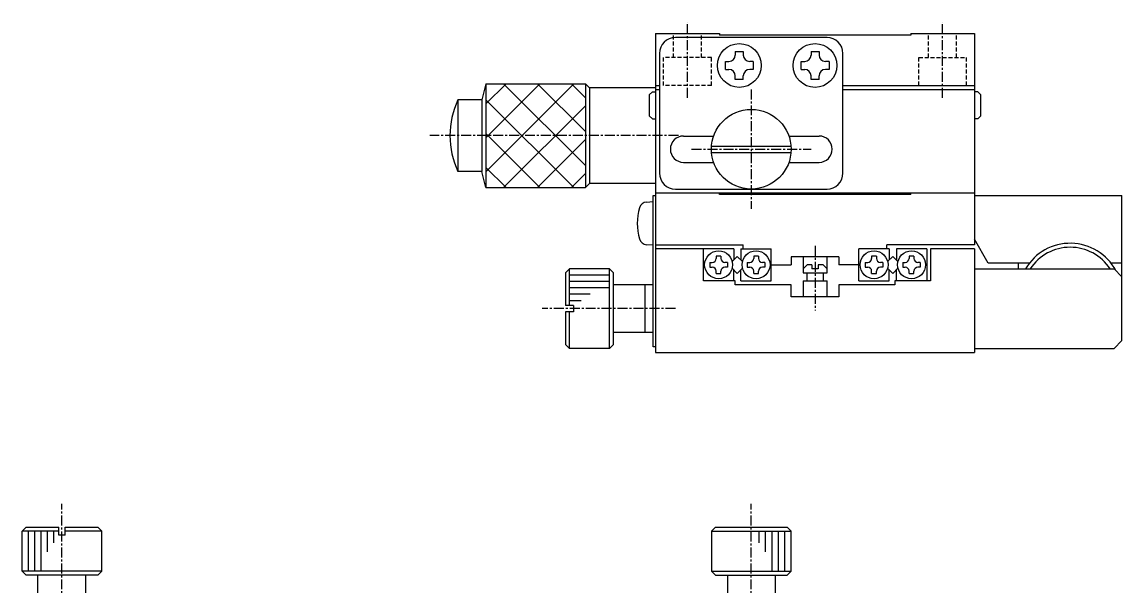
# Model space of a CAD drawing. Extents: x -191 to 34, y -40 to 164.
# Drawn here: x -180.5 to -42.5, y 93.2 to 164.1 of the extents above; entities that cross this region are included whole.
import ezdxf

# ---------------------------------------------------------------- set-up
doc = ezdxf.new("R2010")
doc.units = 0
doc.linetypes.add('CENTER', pattern=[2, 1.25, -0.25, 0.25, -0.25])
doc.linetypes.add('DASHED', pattern=[0.75, 0.5, -0.25])
doc.layers.get('0').update_dxf_attribs({"linetype": 'CONTINUOUS'})
doc.layers.add('CENTER', color=1, linetype='CENTER')

msp = doc.modelspace()

# ---------------------------------------------------------------- linework, layer by layer
at = {"color": 7, "linetype": 'CONTINUOUS'}
for p, q in [((-101.04, 162.65), (-101.04, 122.65)), ((-101.04, 162.65), (-93.04, 162.65)), ((-79.54, 162.15), (-98.54, 162.15)), ((-93.04, 162.65), (-93.04, 162.45)), ((-69.04, 162.45), (-93.04, 162.45)), ((-69.04, 162.65), (-69.04, 162.45)), ((-69.04, 162.65), (-61.04, 162.65)), ((-61.04, 162.65), (-61.04, 136.15)), ((-100.54, 160.15), (-100.54, 145.15)), ((-91.04, 160.4), (-90.04, 160.4)), ((-91.04, 160.4), (-91.04, 159.95)), ((-90.04, 160.4), (-90.04, 159.95)), ((-81.54, 160.4), (-80.54, 160.4)), ((-81.54, 160.4), (-81.54, 159.95)), ((-80.54, 160.4), (-80.54, 159.95)), ((-77.54, 145.15), (-77.54, 160.15)), ((-92.29, 158.15), (-92.29, 159.15)), ((-92.29, 159.15), (-91.84, 159.15)), ((-88.79, 159.15), (-89.24, 159.15)), ((-88.79, 159.15), (-88.79, 158.15)), ((-82.79, 158.15), (-82.79, 159.15)), ((-82.79, 159.15), (-82.34, 159.15)), ((-79.29, 159.15), (-79.74, 159.15)), ((-79.29, 159.15), (-79.29, 158.15)), ((-92.29, 158.15), (-91.84, 158.15)), ((-91.04, 156.9), (-91.04, 157.35)), ((-90.04, 156.9), (-90.04, 157.35)), ((-88.79, 158.15), (-89.24, 158.15)), ((-82.79, 158.15), (-82.34, 158.15)), ((-81.54, 156.9), (-81.54, 157.35)), ((-80.54, 156.9), (-80.54, 157.35)), ((-79.29, 158.15), (-79.74, 158.15)), ((-122.34, 156.36), (-122.84, 154.35)), ((-122.34, 156.36), (-122.34, 143.33)), ((-122.34, 156.36), (-109.84, 156.36)), ((-109.84, 156.36), (-109.84, 143.33)), ((-109.84, 156.36), (-109.34, 155.86)), ((-101.04, 156.15), (-100.54, 156.15)), ((-90.04, 156.9), (-91.04, 156.9)), ((-80.54, 156.9), (-81.54, 156.9)), ((-77.54, 156.15), (-61.04, 156.15)), ((-101.04, 155.86), (-109.34, 155.86)), ((-109.34, 155.86), (-109.34, 143.83)), ((-101.44, 155.35), (-101.84, 154.95)), ((-101.84, 154.95), (-101.84, 152.35)), ((-101.44, 155.35), (-101.04, 155.35)), ((-101.04, 155.65), (-100.54, 155.65)), ((-77.54, 155.65), (-61.04, 155.65)), ((-60.64, 155.35), (-61.04, 155.35)), ((-60.24, 154.95), (-60.64, 155.35)), ((-60.24, 152.35), (-60.24, 154.95)), ((-125.84, 154.35), (-125.84, 145.35)), ((-122.84, 154.35), (-125.84, 154.35)), ((-122.84, 154.35), (-122.84, 145.35)), ((-101.44, 151.95), (-101.84, 152.35)), ((-101.44, 151.95), (-101.04, 151.95)), ((-60.64, 151.95), (-61.04, 151.95)), ((-60.24, 152.35), (-60.64, 151.95)), ((-97.54, 149.8), (-93.76, 149.8)), ((-84.32, 149.8), (-80.54, 149.8)), ((-94.04, 148.55), (-84.06, 148.55)), ((-94, 147.75), (-84.04, 147.75)), ((-97.54, 146.5), (-93.76, 146.5)), ((-84.32, 146.5), (-80.54, 146.5)), ((-122.84, 145.35), (-125.84, 145.35)), ((-122.34, 143.33), (-122.84, 145.35)), ((-109.84, 143.33), (-109.34, 143.83)), ((-101.04, 143.83), (-109.34, 143.83)), ((-122.34, 143.33), (-109.84, 143.33)), ((-101.34, 142.35), (-101.04, 142.35)), ((-101.34, 123.35), (-101.34, 142.35)), ((-61.04, 142.65), (-101.04, 142.65)), ((-98.54, 143.15), (-79.54, 143.15)), ((-93.04, 142.45), (-93.04, 142.65)), ((-69.04, 142.45), (-93.04, 142.45)), ((-69.04, 142.45), (-69.04, 142.65)), ((-61.04, 142.35), (-42.54, 142.35)), ((-42.54, 124.15), (-42.54, 142.35)), ((-102.19, 141.52), (-101.34, 141.6)), ((-59.31, 133.85), (-61.04, 136.85)), ((-101.34, 136.1), (-102.19, 136.17)), ((-101.04, 136.15), (-90.04, 136.15)), ((-91.24, 135.65), (-101.04, 135.65)), ((-95.04, 131.65), (-95.04, 135.65)), ((-91.24, 135.65), (-91.24, 134.26)), ((-90.34, 135.65), (-90.34, 134.26)), ((-90.34, 135.65), (-86.54, 135.65)), ((-90.04, 135.65), (-90.04, 136.15)), ((-86.54, 131.65), (-86.54, 135.65)), ((-71.74, 135.65), (-75.54, 135.65)), ((-75.54, 131.65), (-75.54, 135.65)), ((-61.04, 136.15), (-72.04, 136.15)), ((-72.04, 135.65), (-72.04, 136.15)), ((-71.74, 135.65), (-71.74, 134.26)), ((-67.04, 135.65), (-70.84, 135.65)), ((-70.84, 135.65), (-70.84, 134.26)), ((-67.04, 135.65), (-67.04, 131.65)), ((-61.04, 135.65), (-66.54, 135.65)), ((-66.54, 135.65), (-66.54, 131.65)), ((-61.04, 135.65), (-61.04, 122.65)), ((-94.24, 133.95), (-94.24, 133.35)), ((-94.24, 133.95), (-93.94, 133.95)), ((-92.84, 134.75), (-93.44, 134.75)), ((-93.44, 134.75), (-93.44, 134.45)), ((-92.84, 134.75), (-92.84, 134.45)), ((-92.04, 133.95), (-92.34, 133.95)), ((-92.04, 133.95), (-92.04, 133.35)), ((-91.44, 134.06), (-90.79, 134.71)), ((-90.14, 134.06), (-90.79, 134.71)), ((-89.54, 133.95), (-89.54, 133.35)), ((-89.54, 133.95), (-89.24, 133.95)), ((-88.14, 134.75), (-88.74, 134.75)), ((-88.74, 134.75), (-88.74, 134.45)), ((-88.14, 134.75), (-88.14, 134.45)), ((-87.34, 133.95), (-87.64, 133.95)), ((-87.34, 133.95), (-87.34, 133.35)), ((-78.04, 134.65), (-84.04, 134.65)), ((-84.04, 134.65), (-84.04, 133.65)), ((-82.54, 134.65), (-82.54, 132.65)), ((-79.54, 132.65), (-79.54, 134.65)), ((-78.04, 134.65), (-78.04, 133.65)), ((-74.74, 133.95), (-74.74, 133.35)), ((-74.74, 133.95), (-74.44, 133.95)), ((-73.34, 134.75), (-73.94, 134.75)), ((-73.94, 134.75), (-73.94, 134.45)), ((-73.34, 134.75), (-73.34, 134.45)), ((-72.54, 133.95), (-72.84, 133.95)), ((-72.54, 133.95), (-72.54, 133.35)), ((-71.94, 134.06), (-71.29, 134.71)), ((-70.64, 134.06), (-71.29, 134.71)), ((-70.04, 133.95), (-70.04, 133.35)), ((-70.04, 133.95), (-69.74, 133.95)), ((-68.64, 134.75), (-69.24, 134.75)), ((-69.24, 134.75), (-69.24, 134.45)), ((-68.64, 134.75), (-68.64, 134.45)), ((-67.84, 133.95), (-68.14, 133.95)), ((-67.84, 133.95), (-67.84, 133.35)), ((-54.16, 133.85), (-59.31, 133.85)), ((-55.54, 133.15), (-55.54, 133.85)), ((-42.54, 133.85), (-43.92, 133.85)), ((-111.84, 133.15), (-112.34, 132.65)), ((-112.34, 132.65), (-112.34, 128.55)), ((-111.84, 128.55), (-111.84, 133.15)), ((-106.84, 133.15), (-111.84, 133.15)), ((-106.84, 123.15), (-106.84, 133.15)), ((-106.34, 132.65), (-106.84, 133.15)), ((-106.34, 123.65), (-106.34, 132.65)), ((-94.24, 133.35), (-93.94, 133.35)), ((-93.44, 132.55), (-93.44, 132.85)), ((-93.44, 132.55), (-92.84, 132.55)), ((-92.84, 132.55), (-92.84, 132.85)), ((-92.04, 133.35), (-92.34, 133.35)), ((-90.79, 132.58), (-91.44, 133.23)), ((-91.24, 131.65), (-91.24, 133.03)), ((-90.79, 132.58), (-90.14, 133.23)), ((-90.34, 131.65), (-90.34, 133.03)), ((-89.54, 133.35), (-89.24, 133.35)), ((-88.74, 132.55), (-88.74, 132.85)), ((-88.74, 132.55), (-88.14, 132.55)), ((-88.14, 132.55), (-88.14, 132.85)), ((-87.34, 133.35), (-87.64, 133.35)), ((-86.54, 133.65), (-84.04, 133.65)), ((-82.04, 133.65), (-82.54, 133.15)), ((-82.54, 132.65), (-79.54, 132.65)), ((-81.44, 133.65), (-82.04, 133.65)), ((-82.04, 131.65), (-82.04, 132.65)), ((-81.44, 133.65), (-81.44, 133.15)), ((-80.64, 133.15), (-81.44, 133.15)), ((-80.04, 133.65), (-80.64, 133.65)), ((-80.64, 133.65), (-80.64, 133.15)), ((-80.04, 133.65), (-79.54, 133.15)), ((-80.04, 132.65), (-80.04, 131.65)), ((-75.54, 133.65), (-78.04, 133.65)), ((-74.74, 133.35), (-74.44, 133.35)), ((-73.94, 132.55), (-73.94, 132.85)), ((-73.94, 132.55), (-73.34, 132.55)), ((-73.34, 132.55), (-73.34, 132.85)), ((-72.54, 133.35), (-72.84, 133.35)), ((-71.29, 132.58), (-71.94, 133.23)), ((-71.74, 131.65), (-71.74, 133.03)), ((-71.29, 132.58), (-70.64, 133.23)), ((-70.84, 131.65), (-70.84, 133.03)), ((-70.04, 133.35), (-69.74, 133.35)), ((-69.24, 132.55), (-69.24, 132.85)), ((-69.24, 132.55), (-68.64, 132.55)), ((-68.64, 132.55), (-68.64, 132.85)), ((-67.84, 133.35), (-68.14, 133.35)), ((-61.04, 133.15), (-43.54, 133.15)), ((-42.54, 132.15), (-43.54, 133.15)), ((-101.34, 131.15), (-106.34, 131.15)), ((-102.34, 125.15), (-102.34, 131.15)), ((-91.04, 131.65), (-95.04, 131.65)), ((-91.04, 131.15), (-91.04, 131.65)), ((-84.04, 131.15), (-91.04, 131.15)), ((-90.34, 131.65), (-86.54, 131.65)), ((-84.04, 129.65), (-84.04, 131.15)), ((-82.54, 131.65), (-79.54, 131.65)), ((-82.54, 131.65), (-82.54, 129.65)), ((-79.54, 129.65), (-79.54, 131.65)), ((-78.04, 131.15), (-78.04, 129.65)), ((-71.04, 131.15), (-78.04, 131.15)), ((-75.54, 131.65), (-71.74, 131.65)), ((-66.54, 131.65), (-71.04, 131.65)), ((-71.04, 131.65), (-71.04, 131.15)), ((-111.34, 128.55), (-112.34, 128.55)), ((-111.34, 128.55), (-111.34, 127.75)), ((-78.04, 129.65), (-84.04, 129.65)), ((-112.34, 127.75), (-112.34, 123.65)), ((-111.34, 127.75), (-112.34, 127.75)), ((-111.84, 123.15), (-111.84, 127.75)), ((-101.34, 125.15), (-106.34, 125.15)), ((-112.34, 123.65), (-111.84, 123.15)), ((-106.84, 123.15), (-111.84, 123.15)), ((-106.84, 123.15), (-106.34, 123.65)), ((-101.04, 123.35), (-101.34, 123.35)), ((-61.04, 123.15), (-43.54, 123.15)), ((-43.54, 123.15), (-42.54, 124.15)), ((-101.04, 122.65), (-61.04, 122.65)), ((-180.51, 100.24), (-180.01, 100.74)), ((-180.01, 100.74), (-175.91, 100.74)), ((-175.91, 99.74), (-175.91, 100.74)), ((-175.11, 100.74), (-171.01, 100.74)), ((-175.11, 99.74), (-175.11, 100.74)), ((-171.01, 100.74), (-170.51, 100.24)), ((-93.54, 100.74), (-94.04, 100.24)), ((-93.54, 100.74), (-84.54, 100.74)), ((-84.04, 100.24), (-84.54, 100.74)), ((-175.91, 100.24), (-180.51, 100.24)), ((-180.51, 95.24), (-180.51, 100.24)), ((-175.11, 99.74), (-175.91, 99.74)), ((-170.51, 100.24), (-175.11, 100.24)), ((-170.51, 95.24), (-170.51, 100.24)), ((-94.04, 100.24), (-84.04, 100.24)), ((-94.04, 100.24), (-94.04, 95.24)), ((-84.04, 95.24), (-84.04, 100.24)), ((-170.51, 95.24), (-180.51, 95.24)), ((-180.01, 94.74), (-180.51, 95.24)), ((-170.51, 95.24), (-171.01, 94.74)), ((-94.04, 95.24), (-84.04, 95.24)), ((-94.04, 95.24), (-93.54, 94.74)), ((-84.54, 94.74), (-84.04, 95.24)), ((-171.01, 94.74), (-180.01, 94.74)), ((-178.51, 89.74), (-178.51, 94.74)), ((-172.51, 89.74), (-172.51, 94.74)), ((-93.54, 94.74), (-84.54, 94.74)), ((-92.04, 94.74), (-92.04, 90.24)), ((-86.04, 94.74), (-86.04, 89.74))]:
    msp.add_line(p, q, dxfattribs=at)
at = {"color": 3, "linetype": 'DASHED'}
for p, q in [((-98.79, 159.65), (-98.79, 162.65)), ((-95.29, 159.65), (-95.29, 162.65)), ((-66.79, 159.65), (-66.79, 162.65)), ((-63.29, 159.65), (-63.29, 162.65)), ((-94.04, 159.65), (-100.04, 159.65)), ((-100.04, 156.15), (-100.04, 159.65)), ((-94.04, 156.15), (-94.04, 159.65)), ((-68.04, 156.15), (-68.04, 159.65)), ((-68.04, 159.65), (-62.04, 159.65)), ((-62.04, 156.15), (-62.04, 159.65)), ((-94.04, 156.15), (-100.04, 156.15))]:
    msp.add_line(p, q, dxfattribs=at)
at = {"color": 3, "linetype": 'CONTINUOUS'}
for p, q in [((-122.34, 153.82), (-119.79, 156.36)), ((-122.34, 149.57), (-115.55, 156.36)), ((-122.34, 145.33), (-111.31, 156.36)), ((-109.84, 146.1), (-120.1, 156.36)), ((-109.84, 150.35), (-115.86, 156.36)), ((-109.84, 154.59), (-111.61, 156.36)), ((-111.31, 143.33), (-122.34, 154.36)), ((-120.1, 143.33), (-109.84, 153.59)), ((-115.55, 143.33), (-122.34, 150.12)), ((-115.86, 143.33), (-109.84, 149.35)), ((-119.79, 143.33), (-122.34, 145.87)), ((-111.61, 143.33), (-109.84, 145.1)), ((-106.84, 132.35), (-111.84, 132.35)), ((-106.84, 131.55), (-111.84, 131.55)), ((-106.84, 130.75), (-111.84, 130.75)), ((-109.26, 129.95), (-111.84, 129.95)), ((-110.36, 129.15), (-111.84, 129.15)), ((-179.71, 95.24), (-179.71, 100.24)), ((-178.91, 95.24), (-178.91, 100.24)), ((-178.11, 95.24), (-178.11, 100.24)), ((-177.31, 97.66), (-177.31, 100.24)), ((-176.51, 98.76), (-176.51, 100.24)), ((-88.04, 98.76), (-88.04, 100.24)), ((-87.24, 97.66), (-87.24, 100.24)), ((-86.44, 95.24), (-86.44, 100.24)), ((-85.64, 95.24), (-85.64, 100.24)), ((-84.84, 95.24), (-84.84, 100.24))]:
    msp.add_line(p, q, dxfattribs=at)
at = {"color": 7, "linetype": 'CONTINUOUS'}
for centre, radius in [((-90.54, 158.65), 2.75), ((-81.04, 158.65), 2.75), ((-89.04, 148.15), 5), ((-93.14, 133.65), 1.75), ((-88.44, 133.65), 1.75), ((-73.64, 133.65), 1.75), ((-68.94, 133.65), 1.75)]:
    msp.add_circle(centre, radius, dxfattribs=at)
for centre, radius, start, end in [((-98.54, 160.15), 2, 90, 180), ((-79.54, 160.15), 2, 0, 90), ((-91.84, 159.95), 0.8, 270, 0), ((-89.24, 159.95), 0.8, 180, 270), ((-82.34, 159.95), 0.8, 270, 0), ((-79.74, 159.95), 0.8, 180, 270), ((-91.84, 157.35), 0.8, 0, 90), ((-89.24, 157.35), 0.8, 90, 180), ((-82.34, 157.35), 0.8, 0, 90), ((-79.74, 157.35), 0.8, 90, 180), ((-116.21, 149.85), 10.62, 154.9423, 205.0577), ((-97.54, 148.15), 1.65, 90, 270), ((-80.54, 148.15), 1.65, 270, 90), ((-98.54, 145.15), 2, 180, 270), ((-79.54, 145.15), 2, 270, 0), ((-96.34, 138.85), 7, 163.743, 196.257), ((-102.1, 140.52), 1, 95, 163.743), ((-102.1, 137.17), 1, 196.257, 265), ((-49.04, 129.85), 6.5, 28.1988, 149.4898), ((-49.04, 129.85), 6, 33.367, 146.633), ((-93.94, 134.45), 0.5, 270, 0), ((-92.34, 134.45), 0.5, 180, 270), ((-89.24, 134.45), 0.5, 270, 0), ((-87.64, 134.45), 0.5, 180, 270), ((-74.44, 134.45), 0.5, 270, 0), ((-72.84, 134.45), 0.5, 180, 270), ((-69.74, 134.45), 0.5, 270, 0), ((-68.14, 134.45), 0.5, 180, 270), ((-93.94, 132.85), 0.5, 0, 90), ((-92.34, 132.85), 0.5, 90, 180), ((-89.24, 132.85), 0.5, 0, 90), ((-87.64, 132.85), 0.5, 90, 180), ((-74.44, 132.85), 0.5, 0, 90), ((-72.84, 132.85), 0.5, 90, 180), ((-69.74, 132.85), 0.5, 0, 90), ((-68.14, 132.85), 0.5, 90, 180)]:
    msp.add_arc(centre, radius, start, end, dxfattribs=at)
at = {"layer": 'CENTER', "color": 1, "linetype": 'CENTER'}
for p, q in [((-97.04, 154.59), (-97.04, 164.1)), ((-65.04, 154.59), (-65.04, 164.1)), ((-89.04, 155.65), (-89.04, 140.65)), ((-98.17, 149.85), (-129.36, 149.85)), ((-96.54, 148.15), (-81.54, 148.15)), ((-81.04, 136.02), (-81.04, 127.91)), ((-98.56, 128.15), (-115.26, 128.15)), ((-175.51, 86.95), (-175.51, 103.66)), ((-89.04, 86.95), (-89.04, 103.66))]:
    msp.add_line(p, q, dxfattribs=at)

doc.saveas('drawing.dxf')
